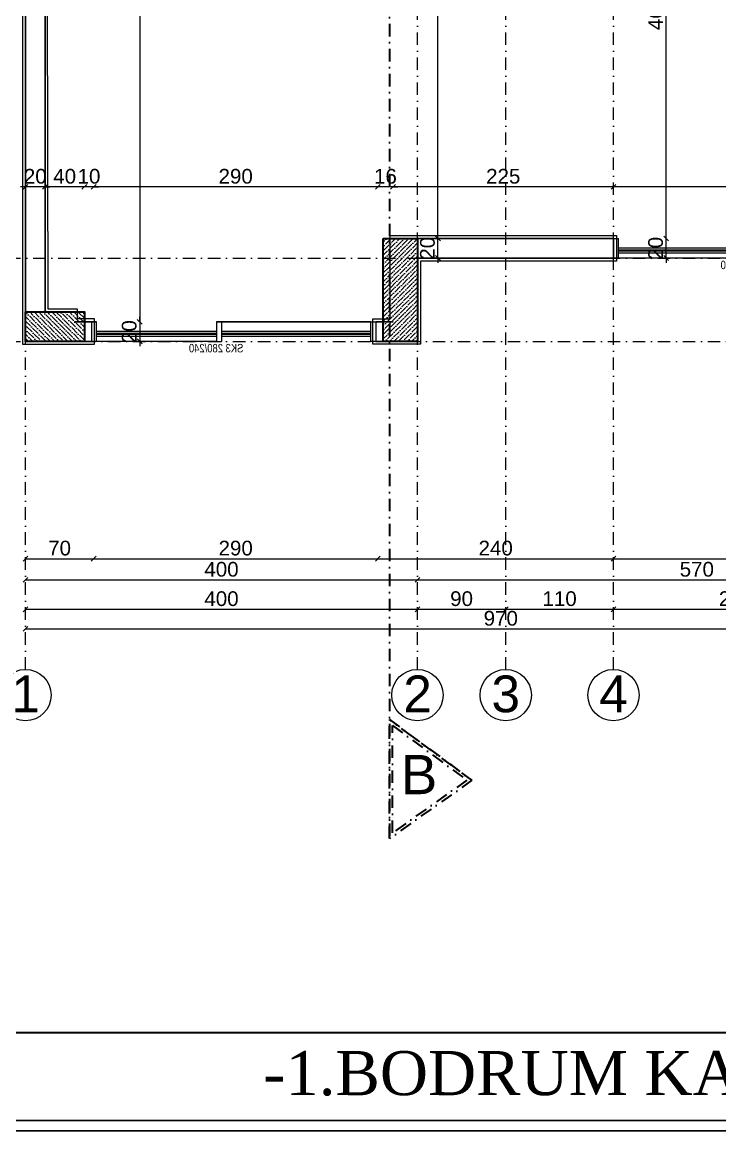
# Model space of a CAD drawing. Header units: millimetres. Extents: x 708 to 46452, y -4963 to 3960.
# Drawn here: x 11008 to 11719, y -4963 to -3832 of the extents above; entities that cross this region are included whole.
import ezdxf

# ---------------------------------------------------------------- set-up
doc = ezdxf.new("R2010")
doc.units = ezdxf.units.MM
for name, pattern in [('ACAD_ISO10W100', [18, 12, -3, 0, -3]), ('DASHDOT', [25.4, 12.7, -6.35, 0, -6.35]), ('DUZ', [0])]:
    doc.linetypes.add(name, pattern=pattern)
for name, color, linetype, lineweight in [('00_DUVAR', 22, 'Continuous', 30), ('00_IC_OLCU', 139, 'Continuous', 20), ('00_KOLON', 2, 'Continuous', 35), ('00_PENCERE', 103, 'Continuous', 13), ('AKS', 153, 'ACAD_ISO10W100', 20), ('aks ve noktalılar', 129, 'DASHDOT', 13), ('görünüş1', 251, 'Continuous', 35), ('kesit çizgisi', 4, 'DASHDOT', 35), ('ROL_DIK', 150, 'Continuous', 0), ('Çerçeve', 8, 'Continuous', 30), ('ölçü yatay', 150, 'DUZ', 18)]:
    doc.layers.add(name, color=color, linetype=linetype, lineweight=lineweight)
for name, color, linetype in [('DUVARTARAMA', 7, 'Continuous'), ('PENCERE', 3, 'Continuous'), ('SIVA', 135, 'Continuous')]:
    doc.layers.add(name, color=color, linetype=linetype)
doc.styles.add('ARIAL2', font='arial.ttf', dxfattribs={"width": 0.8})
doc.styles.add('arial_1_18', font='arial.ttf', dxfattribs={"height": 0.2})
doc.styles.add('GENERATED_STYLE_2', font='times.ttf')
doc.styles.add('mimari altlik$0$194_PTB_WET_B1$0$Standard', font='arial.ttf')
doc.styles.get("Standard").update_dxf_attribs({"font": 'arial.ttf'})
doc.dimstyles.new('ALP_OLCU', dxfattribs={"dimscale": 0, "dimtxt": 15, "dimasz": 5, "dimexe": 0.18, "dimexo": 0.06, "dimgap": 3, "dimtad": 1, "dimdec": 0, "dimrnd": 0.1, "dimzin": 9, "dimdsep": 46, "dimtxsty": 'Standard', "dimblk": 'OBLIQUE', "dimcen": 0, "dimse1": 1, "dimse2": 1, "dimclrd": 256, "dimclre": 256, "dimclrt": 53, "dimadec": 0, "dimazin": 0, "dimtfac": 1, "dimtdec": 0, "dimtix": 1, "dimtmove": 1, "dimatfit": 3, "dimldrblk": 'ARCHTICK', "dimfxl": 0.18, "dimtolj": 1, "dimlwd": -1, "dimarcsym": 0})

# ---------------------------------------------------------------- blocks, each defined once
blk = doc.blocks.new('SK2')
at = {"layer": '00_PENCERE', "lineweight": 15}
for p, q in [((199457, 67246.8), (199452, 67246.8)), ((199452, 67246.8), (199452, 67226.8)), ((199457, 67226.8), (199457, 67246.8)), ((199457, 67246.8), (199594.5, 67246.8)), ((199589.5, 67246.8), (199589.5, 67226.8)), ((199594.5, 67246.8), (199594.5, 67226.8)), ((199727, 67226.8), (199727, 67246.8)), ((199732, 67246.8), (199727, 67246.8)), ((199732, 67226.8), (199732, 67246.8)), ((199457, 67236.8), (199589.5, 67236.8)), ((199457, 67234.8), (199589.5, 67234.8)), ((199457, 67233.8), (199589.5, 67233.8)), ((199457, 67231.8), (199589.5, 67231.8)), ((199594.5, 67236.8), (199727, 67236.8)), ((199594.5, 67234.8), (199727, 67234.8)), ((199594.5, 67233.8), (199727, 67233.8)), ((199594.5, 67231.8), (199727, 67231.8)), ((199452, 67226.8), (199457, 67226.8)), ((199594.5, 67226.8), (199589.5, 67226.8)), ((199594.5, 67226.8), (199732, 67226.8))]:
    blk.add_line(p, q, dxfattribs=at)
at = {"layer": '00_PENCERE', "insert": (199567.2, 67215.4), "char_height": 8.594, "width": 97.846, "attachment_point": 7, "style": 'ARIAL2'}
blk.add_mtext('SK2 280/240', dxfattribs=at)
blk = doc.blocks.new('TRHRTH')
at = {"layer": '00_PENCERE', "lineweight": 15}
for p, q in [((7575, -2833), (7570, -2833)), ((7570, -2833), (7570, -2853)), ((7575, -2853), (7575, -2833)), ((7575, -2833), (7732.5, -2833)), ((7727.5, -2833), (7727.5, -2853)), ((7732.5, -2833), (7732.5, -2853)), ((7855, -2853), (7855, -2833)), ((7860, -2833), (7855, -2833)), ((7860, -2853), (7860, -2833)), ((7575, -2843), (7727.5, -2843)), ((7575, -2845), (7727.5, -2845)), ((7575, -2846), (7727.5, -2846)), ((7575, -2848), (7727.5, -2848)), ((7732.5, -2843), (7855, -2843)), ((7732.5, -2845), (7855, -2845)), ((7732.5, -2846), (7855, -2846)), ((7732.5, -2848), (7855, -2848)), ((7570, -2853), (7575, -2853)), ((7732.5, -2853), (7727.5, -2853)), ((7732.5, -2853), (7860, -2853))]:
    blk.add_line(p, q, dxfattribs=at)
at = {"layer": '00_PENCERE', "insert": (7705.2, -2864.3), "char_height": 8.594, "width": 97.846, "attachment_point": 7, "style": 'ARIAL2'}
blk.add_mtext('SK3 280/240', dxfattribs=at)
blk = doc.blocks.new('KOLON')
at = {"layer": 'DUVARTARAMA'}
h = blk.add_hatch(dxfattribs=at)
h.set_pattern_fill('ANSI36', color=8)
h.paths.add_polyline_path([(549.4, 3102.4), (579.4, 3102.4), (579.4, 3042.4), (549.4, 3042.4)])
at = {"layer": '00_KOLON'}
blk.add_lwpolyline([(549.4, 3102.4), (579.4, 3102.4), (579.4, 3042.4), (549.4, 3042.4), (549.4, 3102.4)], dxfattribs=at)
blk = doc.blocks.new('FWWEF')
at = {"layer": 'DUVARTARAMA'}
h = blk.add_hatch(dxfattribs=at)
h.set_pattern_fill('ANSI36', color=8)
h.set_pattern_definition([(45, (10836.5376, -7154.8036), (1.683798, 6.173926), [7.9375, -1.5875, 0, -1.5875])])
h.paths.add_polyline_path([(11375.9, -4052.4), (11410.9, -4052.4), (11410.9, -4157.4), (11375.9, -4157.4)])
at = {"layer": '00_KOLON'}
blk.add_lwpolyline([(11375.9, -4052.4), (11410.9, -4052.4), (11410.9, -4157.4), (11375.9, -4157.4), (11375.9, -4052.4)], dxfattribs=at)
at = {"layer": 'AKS', "color": 30, "linetype": 'Continuous', "lineweight": 5}
for centre in [(11010.9, -4518.3), (11410.9, -4518.3), (11500.9, -4518.3), (11610.9, -4518.3)]:
    blk.add_circle(centre, 26.2, dxfattribs=at)
at = {"layer": 'aks ve noktalılar'}
for points in [[(11010.9, -4492.4), (11010.9, -2743.9)], [(11410.9, -4492.4), (11410.9, -2743.9)], [(11500.9, -4492.4), (11500.9, -2743.9)], [(11610.9, -4492.4), (11610.9, -2743.9)], [(10585.1, -4072.4), (12260.9, -4072.4)], [(10585.1, -4157.4), (12260.9, -4157.4)]]:
    blk.add_lwpolyline(points, dxfattribs=at)
at = {"layer": '00_KOLON', "rotation": 90}
blk.add_blockref('KOLON', (14113.4, -4706.8), dxfattribs=at)
at = {"layer": 'AKS', "color": 30, "linetype": 'Continuous', "lineweight": 5, "style": 'arial_1_18'}
for s, p in [('1', (10996.4, -4535.8)), ('2', (11396.4, -4535.8)), ('3', (11486.4, -4535.8)), ('4', (11596.4, -4535.8))]:
    blk.add_text(s, height=37.5, dxfattribs=at).set_placement(p)
blk = doc.blocks.new('_Oblique')
at = {"color": 0, "linetype": 'ByBlock', "lineweight": -2}
blk.add_line((-0.5, -0.5), (0.5, 0.5), dxfattribs=at)
blk = doc.blocks.new('*D338')
at = {"layer": '00_IC_OLCU', "transparency": 16777216}
blk.add_line((10771.9, -4157.4), (10771.9, -3067.4), dxfattribs=at)
at = {"layer": 'Defpoints', "color": 0, "transparency": 16777216}
for p in [(10771.9, -3067.4), (11010.9, -3067.4), (11010.9, -4157.4)]:
    blk.add_point(p, dxfattribs=at)
at = {"layer": '00_IC_OLCU', "transparency": 16777216, "xscale": 5, "yscale": 5, "zscale": 5}
for p, rotation in [((10771.9, -3067.4), 90), ((10771.9, -4157.4), 270)]:
    blk.add_blockref('_Oblique', p, dxfattribs=dict(at, rotation=rotation))
at = {"layer": '00_IC_OLCU', "color": 53, "transparency": 16777216, "insert": (10761.2, -3612.4), "char_height": 15, "attachment_point": 5, "rotation": 90}
blk.add_mtext('\\A1;1090', dxfattribs=at)
blk = doc.blocks.new('_ArchTick')
at = {"color": 0, "linetype": 'ByBlock', "const_width": 0.15}
blk.add_lwpolyline([(-0.5, -0.5), (0.5, 0.5)], dxfattribs=at)
blk = doc.blocks.new('*D297')
at = {"layer": '00_IC_OLCU', "transparency": 16777216}
blk.add_line((11010.9, -4450.7), (11980.9, -4450.7), dxfattribs=at)
at = {"layer": 'Defpoints', "color": 0, "transparency": 16777216}
for p in [(11010.9, -4157.4), (11980.9, -4157.4), (11980.9, -4450.7)]:
    blk.add_point(p, dxfattribs=at)
at = {"layer": '00_IC_OLCU', "transparency": 16777216, "xscale": 5, "yscale": 5, "zscale": 5, "rotation": 180}
blk.add_blockref('_Oblique', (11010.9, -4450.7), dxfattribs=at)
at = {"layer": '00_IC_OLCU', "transparency": 16777216, "xscale": 5, "yscale": 5, "zscale": 5}
blk.add_blockref('_Oblique', (11980.9, -4450.7), dxfattribs=at)
at = {"layer": '00_IC_OLCU', "color": 53, "transparency": 16777216, "insert": (11495.9, -4440), "char_height": 15, "attachment_point": 5}
blk.add_mtext('\\A1;970', dxfattribs=at)
blk = doc.blocks.new('*D247')
at = {"layer": '00_IC_OLCU', "transparency": 16777216}
blk.add_line((11010.9, -4430.7), (11410.9, -4430.7), dxfattribs=at)
at = {"layer": 'Defpoints', "color": 0, "transparency": 16777216}
for p in [(11010.9, -4157.4), (11410.9, -4430.7), (11410.9, -4450.7)]:
    blk.add_point(p, dxfattribs=at)
at = {"layer": '00_IC_OLCU', "transparency": 16777216, "xscale": 5, "yscale": 5, "zscale": 5, "rotation": 180}
blk.add_blockref('_Oblique', (11010.9, -4430.7), dxfattribs=at)
at = {"layer": '00_IC_OLCU', "transparency": 16777216, "xscale": 5, "yscale": 5, "zscale": 5}
blk.add_blockref('_Oblique', (11410.9, -4430.7), dxfattribs=at)
at = {"layer": '00_IC_OLCU', "color": 53, "transparency": 16777216, "insert": (11210.9, -4420), "char_height": 15, "attachment_point": 5}
blk.add_mtext('\\A1;400', dxfattribs=at)
blk = doc.blocks.new('*D298')
at = {"layer": '00_IC_OLCU', "transparency": 16777216}
blk.add_line((11410.9, -4430.7), (11500.9, -4430.7), dxfattribs=at)
at = {"layer": 'Defpoints', "color": 0, "transparency": 16777216}
for p in [(11500.9, -4430.7), (11500.9, -4430.7), (11410.9, -4450.7)]:
    blk.add_point(p, dxfattribs=at)
at = {"layer": '00_IC_OLCU', "transparency": 16777216, "xscale": 5, "yscale": 5, "zscale": 5, "rotation": 180}
blk.add_blockref('_Oblique', (11410.9, -4430.7), dxfattribs=at)
at = {"layer": '00_IC_OLCU', "transparency": 16777216, "xscale": 5, "yscale": 5, "zscale": 5}
blk.add_blockref('_Oblique', (11500.9, -4430.7), dxfattribs=at)
at = {"layer": '00_IC_OLCU', "color": 53, "transparency": 16777216, "insert": (11455.9, -4420), "char_height": 15, "attachment_point": 5}
blk.add_mtext('\\A1;90', dxfattribs=at)
blk = doc.blocks.new('*D299')
at = {"layer": '00_IC_OLCU', "transparency": 16777216}
blk.add_line((11500.9, -4430.7), (11610.9, -4430.7), dxfattribs=at)
at = {"layer": 'Defpoints', "color": 0, "transparency": 16777216}
for p in [(11500.9, -4430.7), (11610.9, -4430.7), (11610.9, -4430.7)]:
    blk.add_point(p, dxfattribs=at)
at = {"layer": '00_IC_OLCU', "transparency": 16777216, "xscale": 5, "yscale": 5, "zscale": 5, "rotation": 180}
blk.add_blockref('_Oblique', (11500.9, -4430.7), dxfattribs=at)
at = {"layer": '00_IC_OLCU', "transparency": 16777216, "xscale": 5, "yscale": 5, "zscale": 5}
blk.add_blockref('_Oblique', (11610.9, -4430.7), dxfattribs=at)
at = {"layer": '00_IC_OLCU', "color": 53, "transparency": 16777216, "insert": (11555.9, -4420), "char_height": 15, "attachment_point": 5}
blk.add_mtext('\\A1;110', dxfattribs=at)
blk = doc.blocks.new('*D300')
at = {"layer": '00_IC_OLCU', "transparency": 16777216}
blk.add_line((11610.9, -4430.7), (11860.9, -4430.7), dxfattribs=at)
at = {"layer": 'Defpoints', "color": 0, "transparency": 16777216}
for p in [(11610.9, -4430.7), (11860.9, -4430.7), (11860.9, -4430.7)]:
    blk.add_point(p, dxfattribs=at)
at = {"layer": '00_IC_OLCU', "transparency": 16777216, "xscale": 5, "yscale": 5, "zscale": 5, "rotation": 180}
blk.add_blockref('_Oblique', (11610.9, -4430.7), dxfattribs=at)
at = {"layer": '00_IC_OLCU', "transparency": 16777216, "xscale": 5, "yscale": 5, "zscale": 5}
blk.add_blockref('_Oblique', (11860.9, -4430.7), dxfattribs=at)
at = {"layer": '00_IC_OLCU', "color": 53, "transparency": 16777216, "insert": (11735.9, -4420), "char_height": 15, "attachment_point": 5}
blk.add_mtext('\\A1;250', dxfattribs=at)
blk = doc.blocks.new('*D302')
at = {"layer": '00_IC_OLCU', "transparency": 16777216}
blk.add_line((11010.9, -4400.7), (11410.9, -4400.7), dxfattribs=at)
at = {"layer": 'Defpoints', "color": 0, "transparency": 16777216}
for p in [(11010.9, -4157.4), (11410.9, -4157.4), (11410.9, -4400.7)]:
    blk.add_point(p, dxfattribs=at)
at = {"layer": '00_IC_OLCU', "transparency": 16777216, "xscale": 5, "yscale": 5, "zscale": 5, "rotation": 180}
blk.add_blockref('_Oblique', (11010.9, -4400.7), dxfattribs=at)
at = {"layer": '00_IC_OLCU', "transparency": 16777216, "xscale": 5, "yscale": 5, "zscale": 5}
blk.add_blockref('_Oblique', (11410.9, -4400.7), dxfattribs=at)
at = {"layer": '00_IC_OLCU', "color": 53, "transparency": 16777216, "insert": (11210.9, -4390), "char_height": 15, "attachment_point": 5}
blk.add_mtext('\\A1;400', dxfattribs=at)
blk = doc.blocks.new('*D303')
at = {"layer": '00_IC_OLCU', "transparency": 16777216}
blk.add_line((11410.9, -4400.7), (11980.9, -4400.7), dxfattribs=at)
at = {"layer": 'Defpoints', "color": 0, "transparency": 16777216}
for p in [(11980.9, -4072.4), (11410.9, -4157.4), (11980.9, -4400.7)]:
    blk.add_point(p, dxfattribs=at)
at = {"layer": '00_IC_OLCU', "transparency": 16777216, "xscale": 5, "yscale": 5, "zscale": 5, "rotation": 180}
blk.add_blockref('_Oblique', (11410.9, -4400.7), dxfattribs=at)
at = {"layer": '00_IC_OLCU', "transparency": 16777216, "xscale": 5, "yscale": 5, "zscale": 5}
blk.add_blockref('_Oblique', (11980.9, -4400.7), dxfattribs=at)
at = {"layer": '00_IC_OLCU', "color": 53, "transparency": 16777216, "insert": (11695.9, -4390), "char_height": 15, "attachment_point": 5}
blk.add_mtext('\\A1;570', dxfattribs=at)
blk = doc.blocks.new('*D248')
at = {"layer": '00_IC_OLCU', "transparency": 16777216}
blk.add_line((11010.9, -4379.1), (11080.4, -4379.1), dxfattribs=at)
at = {"layer": 'Defpoints', "color": 0, "transparency": 16777216}
for p in [(11010.9, -4157.4), (11080.4, -4157.4), (11080.4, -4379.1)]:
    blk.add_point(p, dxfattribs=at)
at = {"layer": '00_IC_OLCU', "transparency": 16777216, "xscale": 5, "yscale": 5, "zscale": 5, "rotation": 180}
blk.add_blockref('_Oblique', (11010.9, -4379.1), dxfattribs=at)
at = {"layer": '00_IC_OLCU', "transparency": 16777216, "xscale": 5, "yscale": 5, "zscale": 5}
blk.add_blockref('_Oblique', (11080.4, -4379.1), dxfattribs=at)
at = {"layer": '00_IC_OLCU', "color": 53, "transparency": 16777216, "insert": (11045.7, -4368.4), "char_height": 15, "attachment_point": 5}
blk.add_mtext('\\A1;70', dxfattribs=at)
blk = doc.blocks.new('*D304')
at = {"layer": '00_IC_OLCU', "transparency": 16777216}
blk.add_line((11080.4, -4379.1), (11370.4, -4379.1), dxfattribs=at)
at = {"layer": 'Defpoints', "color": 0, "transparency": 16777216}
for p in [(11080.4, -4157.4), (11370.4, -4157.4), (11370.4, -4379.1)]:
    blk.add_point(p, dxfattribs=at)
at = {"layer": '00_IC_OLCU', "transparency": 16777216, "xscale": 5, "yscale": 5, "zscale": 5, "rotation": 180}
blk.add_blockref('_Oblique', (11080.4, -4379.1), dxfattribs=at)
at = {"layer": '00_IC_OLCU', "transparency": 16777216, "xscale": 5, "yscale": 5, "zscale": 5}
blk.add_blockref('_Oblique', (11370.4, -4379.1), dxfattribs=at)
at = {"layer": '00_IC_OLCU', "color": 53, "transparency": 16777216, "insert": (11225.4, -4368.4), "char_height": 15, "attachment_point": 5}
blk.add_mtext('\\A1;290', dxfattribs=at)
blk = doc.blocks.new('*D305')
at = {"layer": '00_IC_OLCU', "transparency": 16777216}
blk.add_line((11370.4, -4379.1), (11610.9, -4379.1), dxfattribs=at)
at = {"layer": 'Defpoints', "color": 0, "transparency": 16777216}
for p in [(11610.9, -4062.4), (11370.4, -4157.4), (11610.9, -4379.1)]:
    blk.add_point(p, dxfattribs=at)
at = {"layer": '00_IC_OLCU', "transparency": 16777216, "xscale": 5, "yscale": 5, "zscale": 5, "rotation": 180}
blk.add_blockref('_Oblique', (11370.4, -4379.1), dxfattribs=at)
at = {"layer": '00_IC_OLCU', "transparency": 16777216, "xscale": 5, "yscale": 5, "zscale": 5}
blk.add_blockref('_Oblique', (11610.9, -4379.1), dxfattribs=at)
at = {"layer": '00_IC_OLCU', "color": 53, "transparency": 16777216, "insert": (11490.7, -4368.4), "char_height": 15, "width": 31.35, "attachment_point": 5}
blk.add_mtext('\\A1;240', dxfattribs=at)
blk = doc.blocks.new('*D306')
at = {"layer": '00_IC_OLCU', "transparency": 16777216}
blk.add_line((11610.9, -4379.1), (11890.9, -4379.1), dxfattribs=at)
at = {"layer": 'Defpoints', "color": 0, "transparency": 16777216}
for p in [(11610.9, -4062.4), (11890.9, -4062.4), (11890.9, -4379.1)]:
    blk.add_point(p, dxfattribs=at)
at = {"layer": '00_IC_OLCU', "transparency": 16777216, "xscale": 5, "yscale": 5, "zscale": 5, "rotation": 180}
blk.add_blockref('_Oblique', (11610.9, -4379.1), dxfattribs=at)
at = {"layer": '00_IC_OLCU', "transparency": 16777216, "xscale": 5, "yscale": 5, "zscale": 5}
blk.add_blockref('_Oblique', (11890.9, -4379.1), dxfattribs=at)
at = {"layer": '00_IC_OLCU', "color": 53, "transparency": 16777216, "insert": (11750.9, -4368.4), "char_height": 15, "attachment_point": 5}
blk.add_mtext('\\A1;280', dxfattribs=at)
blk = doc.blocks.new('*D249')
at = {"layer": '00_IC_OLCU', "transparency": 16777216}
blk.add_line((12246.3, -4157.4), (12246.3, -3067.4), dxfattribs=at)
at = {"layer": 'Defpoints', "color": 0, "transparency": 16777216}
for p in [(11980.9, -3067.4), (12246.3, -3067.4), (11410.9, -4157.4)]:
    blk.add_point(p, dxfattribs=at)
at = {"layer": '00_IC_OLCU', "transparency": 16777216, "xscale": 5, "yscale": 5, "zscale": 5}
for p, rotation in [((12246.3, -3067.4), 90), ((12246.3, -4157.4), 270)]:
    blk.add_blockref('_Oblique', p, dxfattribs=dict(at, rotation=rotation))
at = {"layer": '00_IC_OLCU', "color": 53, "transparency": 16777216, "insert": (12235.6, -3612.4), "char_height": 15, "attachment_point": 5, "rotation": 90}
blk.add_mtext('\\A1;1090', dxfattribs=at)
blk = doc.blocks.new('*D312')
at = {"layer": '00_IC_OLCU', "transparency": 16777216}
blk.add_line((12175.1, -4157.4), (12175.1, -4075.4), dxfattribs=at)
at = {"layer": 'Defpoints', "color": 0, "transparency": 16777216}
for p in [(11410.9, -4075.4), (12175.1, -4075.4), (11410.9, -4157.4)]:
    blk.add_point(p, dxfattribs=at)
at = {"layer": '00_IC_OLCU', "transparency": 16777216, "xscale": 5, "yscale": 5, "zscale": 5}
for p, rotation in [((12175.1, -4075.4), 90), ((12175.1, -4157.4), 270)]:
    blk.add_blockref('_Oblique', p, dxfattribs=dict(at, rotation=rotation))
at = {"layer": '00_IC_OLCU', "color": 53, "transparency": 16777216, "insert": (12164.5, -4116.4), "char_height": 15, "attachment_point": 5, "rotation": 90}
blk.add_mtext('\\A1;82', dxfattribs=at)
blk = doc.blocks.new('*D313')
at = {"layer": '00_IC_OLCU', "transparency": 16777216}
blk.add_line((12175.1, -4075.4), (12175.1, -3067.4), dxfattribs=at)
at = {"layer": 'Defpoints', "color": 0, "transparency": 16777216}
for p in [(11980.9, -3067.4), (12175.1, -3067.4), (11410.9, -4075.4)]:
    blk.add_point(p, dxfattribs=at)
at = {"layer": '00_IC_OLCU', "transparency": 16777216, "xscale": 5, "yscale": 5, "zscale": 5}
for p, rotation in [((12175.1, -3067.4), 90), ((12175.1, -4075.4), 270)]:
    blk.add_blockref('_Oblique', p, dxfattribs=dict(at, rotation=rotation))
at = {"layer": '00_IC_OLCU', "color": 53, "transparency": 16777216, "insert": (12164.5, -3571.4), "char_height": 15, "attachment_point": 5, "rotation": 90}
blk.add_mtext('\\A1;1008', dxfattribs=at)
blk = doc.blocks.new('*D314')
at = {"layer": '00_IC_OLCU', "transparency": 16777216}
blk.add_line((12146, -4157.4), (12146, -3982.4), dxfattribs=at)
at = {"layer": 'Defpoints', "color": 0, "transparency": 16777216}
for p in [(11980.9, -3982.4), (12146, -3982.4), (11410.9, -4157.4)]:
    blk.add_point(p, dxfattribs=at)
at = {"layer": '00_IC_OLCU', "transparency": 16777216, "xscale": 5, "yscale": 5, "zscale": 5}
for p, rotation in [((12146, -3982.4), 90), ((12146, -4157.4), 270)]:
    blk.add_blockref('_Oblique', p, dxfattribs=dict(at, rotation=rotation))
at = {"layer": '00_IC_OLCU', "color": 53, "transparency": 16777216, "insert": (12135.3, -4069.9), "char_height": 15, "attachment_point": 5, "rotation": 90}
blk.add_mtext('\\A1;175', dxfattribs=at)
blk = doc.blocks.new('*D318')
at = {"layer": '00_IC_OLCU', "transparency": 16777216}
blk.add_line((11127.5, -3087.4), (11127.5, -4137.4), dxfattribs=at)
at = {"layer": 'Defpoints', "color": 0, "transparency": 16777216}
for p in [(11040.9, -3087.4), (11080.4, -4137.4), (11127.5, -4137.4)]:
    blk.add_point(p, dxfattribs=at)
at = {"layer": '00_IC_OLCU', "transparency": 16777216, "xscale": 5, "yscale": 5, "zscale": 5}
for p, rotation in [((11127.5, -3087.4), 90), ((11127.5, -4137.4), 270)]:
    blk.add_blockref('_Oblique', p, dxfattribs=dict(at, rotation=rotation))
at = {"layer": '00_IC_OLCU', "color": 53, "transparency": 16777216, "insert": (11116.8, -3612.4), "char_height": 15, "attachment_point": 5, "rotation": 90}
blk.add_mtext('\\A1;1050', dxfattribs=at)
blk = doc.blocks.new('*D319')
at = {"layer": '00_IC_OLCU', "transparency": 16777216}
for p, q in [((11127.5, -4137.4), (11127.5, -4132.4)), ((11127.5, -4137.4), (11127.5, -4157.4)), ((11127.5, -4157.4), (11127.5, -4162.4))]:
    blk.add_line(p, q, dxfattribs=at)
at = {"layer": 'Defpoints', "color": 0, "transparency": 16777216}
for p in [(11080.4, -4137.4), (11078.4, -4157.4), (11127.5, -4157.4)]:
    blk.add_point(p, dxfattribs=at)
at = {"layer": '00_IC_OLCU', "transparency": 16777216, "xscale": 5, "yscale": 5, "zscale": 5}
for p, rotation in [((11127.5, -4137.4), 270), ((11127.5, -4157.4), 90)]:
    blk.add_blockref('_Oblique', p, dxfattribs=dict(at, rotation=rotation))
at = {"layer": '00_IC_OLCU', "color": 53, "transparency": 16777216, "insert": (11116.8, -4147.4), "char_height": 15, "attachment_point": 5, "rotation": 90}
blk.add_mtext('\\A1;20', dxfattribs=at)
blk = doc.blocks.new('*D320')
at = {"layer": '00_IC_OLCU', "transparency": 16777216}
for p, q in [((11431.8, -4052.4), (11431.8, -4047.4)), ((11431.8, -4072.4), (11431.8, -4052.4)), ((11431.8, -4072.4), (11431.8, -4077.4))]:
    blk.add_line(p, q, dxfattribs=at)
at = {"layer": 'Defpoints', "color": 0, "transparency": 16777216}
for p in [(11410.9, -4052.4), (11431.8, -4052.4), (11410.9, -4072.4)]:
    blk.add_point(p, dxfattribs=at)
at = {"layer": '00_IC_OLCU', "transparency": 16777216, "xscale": 5, "yscale": 5, "zscale": 5}
for p, rotation in [((11431.8, -4052.4), 270), ((11431.8, -4072.4), 90)]:
    blk.add_blockref('_Oblique', p, dxfattribs=dict(at, rotation=rotation))
at = {"layer": '00_IC_OLCU', "color": 53, "transparency": 16777216, "insert": (11421.1, -4062.4), "char_height": 15, "attachment_point": 5, "rotation": 90}
blk.add_mtext('\\A1;20', dxfattribs=at)
blk = doc.blocks.new('*D321')
at = {"layer": '00_IC_OLCU', "transparency": 16777216}
blk.add_line((11431.8, -4052.4), (11431.8, -3087.4), dxfattribs=at)
at = {"layer": 'Defpoints', "color": 0, "transparency": 16777216}
for p in [(11431.8, -3087.4), (11431.8, -3087.4), (11410.9, -4052.4)]:
    blk.add_point(p, dxfattribs=at)
at = {"layer": '00_IC_OLCU', "transparency": 16777216, "xscale": 5, "yscale": 5, "zscale": 5}
for p, rotation in [((11431.8, -3087.4), 90), ((11431.8, -4052.4), 270)]:
    blk.add_blockref('_Oblique', p, dxfattribs=dict(at, rotation=rotation))
at = {"layer": '00_IC_OLCU', "color": 53, "transparency": 16777216, "insert": (11421.1, -3569.9), "char_height": 15, "attachment_point": 5, "rotation": 90}
blk.add_mtext('\\A1;965', dxfattribs=at)
blk = doc.blocks.new('*D323')
at = {"layer": '00_IC_OLCU', "transparency": 16777216}
for p, q in [((11664.6, -4052.4), (11664.6, -4047.4)), ((11664.6, -4072.4), (11664.6, -4052.4)), ((11664.6, -4072.4), (11664.6, -4077.4))]:
    blk.add_line(p, q, dxfattribs=at)
at = {"layer": 'Defpoints', "color": 0, "transparency": 16777216}
for p in [(11610.9, -4052.4), (11664.6, -4052.4), (11610.9, -4072.4)]:
    blk.add_point(p, dxfattribs=at)
at = {"layer": '00_IC_OLCU', "transparency": 16777216, "xscale": 5, "yscale": 5, "zscale": 5}
for p, rotation in [((11664.6, -4052.4), 270), ((11664.6, -4072.4), 90)]:
    blk.add_blockref('_Oblique', p, dxfattribs=dict(at, rotation=rotation))
at = {"layer": '00_IC_OLCU', "color": 53, "transparency": 16777216, "insert": (11653.9, -4062.4), "char_height": 15, "attachment_point": 5, "rotation": 90}
blk.add_mtext('\\A1;20', dxfattribs=at)
blk = doc.blocks.new('*D324')
at = {"layer": '00_IC_OLCU', "transparency": 16777216}
blk.add_line((11664.6, -4052.4), (11664.6, -3592.4), dxfattribs=at)
at = {"layer": 'Defpoints', "color": 0, "transparency": 16777216}
for p in [(11631.1, -3592.4), (11664.6, -3592.4), (11610.9, -4052.4)]:
    blk.add_point(p, dxfattribs=at)
at = {"layer": '00_IC_OLCU', "transparency": 16777216, "xscale": 5, "yscale": 5, "zscale": 5}
for p, rotation in [((11664.6, -3592.4), 90), ((11664.6, -4052.4), 270)]:
    blk.add_blockref('_Oblique', p, dxfattribs=dict(at, rotation=rotation))
at = {"layer": '00_IC_OLCU', "color": 53, "transparency": 16777216, "insert": (11653.9, -3822.4), "char_height": 15, "attachment_point": 5, "rotation": 90}
blk.add_mtext('\\A1;460', dxfattribs=at)
blk = doc.blocks.new('*D273')
at = {"layer": '00_IC_OLCU', "transparency": 16777216}
blk.add_line((11890.9, -3999.7), (11610.9, -3999.7), dxfattribs=at)
at = {"layer": 'Defpoints', "color": 0, "transparency": 16777216}
for p in [(11610.9, -3999.7), (11610.9, -4052.4), (11890.9, -4052.4)]:
    blk.add_point(p, dxfattribs=at)
at = {"layer": '00_IC_OLCU', "transparency": 16777216, "xscale": 5, "yscale": 5, "zscale": 5, "rotation": 180}
blk.add_blockref('_Oblique', (11610.9, -3999.7), dxfattribs=at)
at = {"layer": '00_IC_OLCU', "transparency": 16777216, "xscale": 5, "yscale": 5, "zscale": 5}
blk.add_blockref('_Oblique', (11890.9, -3999.7), dxfattribs=at)
at = {"layer": '00_IC_OLCU', "color": 53, "transparency": 16777216, "insert": (11750.9, -3989), "char_height": 15, "attachment_point": 5}
blk.add_mtext('\\A1;280', dxfattribs=at)
blk = doc.blocks.new('*D274')
at = {"layer": '00_IC_OLCU', "transparency": 16777216}
blk.add_line((11610.9, -3999.7), (11385.9, -3999.7), dxfattribs=at)
at = {"layer": 'Defpoints', "color": 0, "transparency": 16777216}
for p in [(11385.9, -3999.7), (11385.9, -4052.4), (11610.9, -4052.4)]:
    blk.add_point(p, dxfattribs=at)
at = {"layer": '00_IC_OLCU', "transparency": 16777216, "xscale": 5, "yscale": 5, "zscale": 5, "rotation": 180}
blk.add_blockref('_Oblique', (11385.9, -3999.7), dxfattribs=at)
at = {"layer": '00_IC_OLCU', "transparency": 16777216, "xscale": 5, "yscale": 5, "zscale": 5}
blk.add_blockref('_Oblique', (11610.9, -3999.7), dxfattribs=at)
at = {"layer": '00_IC_OLCU', "color": 53, "transparency": 16777216, "insert": (11498.4, -3989), "char_height": 15, "attachment_point": 5}
blk.add_mtext('\\A1;225', dxfattribs=at)
blk = doc.blocks.new('*D275')
at = {"layer": '00_IC_OLCU', "transparency": 16777216}
for p, q in [((11370.4, -3999.7), (11365.4, -3999.7)), ((11385.9, -3999.7), (11370.4, -3999.7)), ((11385.9, -3999.7), (11390.9, -3999.7))]:
    blk.add_line(p, q, dxfattribs=at)
at = {"layer": 'Defpoints', "color": 0, "transparency": 16777216}
for p in [(11370.4, -3999.7), (11385.9, -4052.4), (11370.4, -4137.4)]:
    blk.add_point(p, dxfattribs=at)
at = {"layer": '00_IC_OLCU', "transparency": 16777216, "xscale": 5, "yscale": 5, "zscale": 5}
blk.add_blockref('_Oblique', (11370.4, -3999.7), dxfattribs=at)
at = {"layer": '00_IC_OLCU', "transparency": 16777216, "xscale": 5, "yscale": 5, "zscale": 5, "rotation": 180}
blk.add_blockref('_Oblique', (11385.9, -3999.7), dxfattribs=at)
at = {"layer": '00_IC_OLCU', "color": 53, "transparency": 16777216, "insert": (11378.2, -3989), "char_height": 15, "attachment_point": 5}
blk.add_mtext('\\A1;16', dxfattribs=at)
blk = doc.blocks.new('*D276')
at = {"layer": '00_IC_OLCU', "transparency": 16777216}
blk.add_line((11370.4, -3999.7), (11080.4, -3999.7), dxfattribs=at)
at = {"layer": 'Defpoints', "color": 0, "transparency": 16777216}
for p in [(11080.4, -3999.7), (11080.4, -4137.4), (11370.4, -4137.4)]:
    blk.add_point(p, dxfattribs=at)
at = {"layer": '00_IC_OLCU', "transparency": 16777216, "xscale": 5, "yscale": 5, "zscale": 5, "rotation": 180}
blk.add_blockref('_Oblique', (11080.4, -3999.7), dxfattribs=at)
at = {"layer": '00_IC_OLCU', "transparency": 16777216, "xscale": 5, "yscale": 5, "zscale": 5}
blk.add_blockref('_Oblique', (11370.4, -3999.7), dxfattribs=at)
at = {"layer": '00_IC_OLCU', "color": 53, "transparency": 16777216, "insert": (11225.4, -3989), "char_height": 15, "attachment_point": 5}
blk.add_mtext('\\A1;290', dxfattribs=at)
blk = doc.blocks.new('*D277')
at = {"layer": '00_IC_OLCU', "transparency": 16777216}
for p, q in [((11070.9, -3999.7), (11065.9, -3999.7)), ((11080.4, -3999.7), (11070.9, -3999.7)), ((11080.4, -3999.7), (11085.4, -3999.7))]:
    blk.add_line(p, q, dxfattribs=at)
at = {"layer": 'Defpoints', "color": 0, "transparency": 16777216}
for p in [(11070.9, -3999.7), (11070.9, -4127.4), (11080.4, -4137.4)]:
    blk.add_point(p, dxfattribs=at)
at = {"layer": '00_IC_OLCU', "transparency": 16777216, "xscale": 5, "yscale": 5, "zscale": 5}
blk.add_blockref('_Oblique', (11070.9, -3999.7), dxfattribs=at)
at = {"layer": '00_IC_OLCU', "transparency": 16777216, "xscale": 5, "yscale": 5, "zscale": 5, "rotation": 180}
blk.add_blockref('_Oblique', (11080.4, -3999.7), dxfattribs=at)
at = {"layer": '00_IC_OLCU', "color": 53, "transparency": 16777216, "insert": (11075.7, -3989), "char_height": 15, "attachment_point": 5}
blk.add_mtext('\\A1;10', dxfattribs=at)
blk = doc.blocks.new('*D278')
at = {"layer": '00_IC_OLCU', "transparency": 16777216}
blk.add_line((11070.9, -3999.7), (11030.9, -3999.7), dxfattribs=at)
at = {"layer": 'Defpoints', "color": 0, "transparency": 16777216}
for p in [(11030.9, -3999.7), (11030.9, -4127.4), (11070.9, -4127.4)]:
    blk.add_point(p, dxfattribs=at)
at = {"layer": '00_IC_OLCU', "transparency": 16777216, "xscale": 5, "yscale": 5, "zscale": 5, "rotation": 180}
blk.add_blockref('_Oblique', (11030.9, -3999.7), dxfattribs=at)
at = {"layer": '00_IC_OLCU', "transparency": 16777216, "xscale": 5, "yscale": 5, "zscale": 5}
blk.add_blockref('_Oblique', (11070.9, -3999.7), dxfattribs=at)
at = {"layer": '00_IC_OLCU', "color": 53, "transparency": 16777216, "insert": (11050.9, -3989), "char_height": 15, "attachment_point": 5}
blk.add_mtext('\\A1;40', dxfattribs=at)
blk = doc.blocks.new('*D279')
at = {"layer": '00_IC_OLCU', "transparency": 16777216}
for p, q in [((11010.9, -3999.7), (11005.9, -3999.7)), ((11030.9, -3999.7), (11010.9, -3999.7)), ((11030.9, -3999.7), (11035.9, -3999.7))]:
    blk.add_line(p, q, dxfattribs=at)
at = {"layer": 'Defpoints', "color": 0, "transparency": 16777216}
for p in [(11010.9, -3999.7), (11010.9, -4127.4), (11030.9, -4127.4)]:
    blk.add_point(p, dxfattribs=at)
at = {"layer": '00_IC_OLCU', "transparency": 16777216, "xscale": 5, "yscale": 5, "zscale": 5}
blk.add_blockref('_Oblique', (11010.9, -3999.7), dxfattribs=at)
at = {"layer": '00_IC_OLCU', "transparency": 16777216, "xscale": 5, "yscale": 5, "zscale": 5, "rotation": 180}
blk.add_blockref('_Oblique', (11030.9, -3999.7), dxfattribs=at)
at = {"layer": '00_IC_OLCU', "color": 53, "transparency": 16777216, "insert": (11020.9, -3989), "char_height": 15, "attachment_point": 5}
blk.add_mtext('\\A1;20', dxfattribs=at)
blk = doc.blocks.new('RGREG')
at = {"layer": '00_IC_OLCU'}
for base, p1, p2, angle, picture, middle in [((10771.9, -3067.4), (11010.9, -4157.4), (11010.9, -3067.4), 90, '*D338', (10761.2, -3612.4)), ((12246.3, -3067.4), (11410.9, -4157.4), (11980.9, -3067.4), 90, '*D249', (12235.6, -3612.4)), ((12175.1, -3067.4), (11410.9, -4075.4), (11980.9, -3067.4), 90, '*D313', (12164.5, -3571.4)), ((11127.5, -4137.4), (11040.9, -3087.4), (11080.4, -4137.4), 90, '*D318', (11116.8, -3612.4)), ((11431.8, -3087.4), (11410.9, -4052.4), (11431.8, -3087.4), 90, '*D321', (11421.1, -3569.9)), ((11664.6, -3592.4), (11610.9, -4052.4), (11631.1, -3592.4), 90, '*D324', (11653.9, -3822.4)), ((11010.9, -3999.7), (11030.9, -4127.4), (11010.9, -4127.4), 180, '*D279', (11020.9, -3989)), ((11030.9, -3999.7), (11070.9, -4127.4), (11030.9, -4127.4), 180, '*D278', (11050.9, -3989)), ((11070.9296684, -3999.654695), (11080.4296684, -4137.3722679), (11070.9296684, -4127.3722679), 180, '*D277', (11075.6796684, -3988.9961002)), ((11080.4, -3999.7), (11370.4, -4137.4), (11080.4, -4137.4), 180, '*D276', (11225.4, -3989)), ((11370.4296684, -3999.654695), (11385.9296684, -4052.3722679), (11370.4296684, -4137.3722679), 180, '*D275', (11378.1796684, -3988.9961002)), ((11385.9, -3999.7), (11610.9, -4052.4), (11385.9, -4052.4), 180, '*D274', (11498.4, -3989)), ((12146, -3982.4), (11410.9, -4157.4), (11980.9, -3982.4), 90, '*D314', (12135.3, -4069.9)), ((11610.9, -3999.7), (11890.9, -4052.4), (11610.9, -4052.4), 180, '*D273', (11750.9, -3989)), ((11431.8, -4052.4), (11410.9, -4072.4), (11410.9, -4052.4), 90, '*D320', (11421.1, -4062.4)), ((11664.6, -4052.4), (11610.9, -4072.4), (11610.9, -4052.4), 90, '*D323', (11653.9, -4062.4)), ((11890.9, -4379.1), (11610.9, -4062.4), (11890.9, -4062.4), 180, '*D306', (11750.9, -4368.4)), ((11980.9, -4400.7), (11410.9, -4157.4), (11980.9, -4072.4), 180, '*D303', (11695.9, -4390)), ((12175.1, -4075.4), (11410.9, -4157.4), (11410.9, -4075.4), 90, '*D312', (12164.5, -4116.4)), ((11127.5, -4157.4), (11080.4, -4137.4), (11078.4, -4157.4), 90, '*D319', (11116.8, -4147.4)), ((11980.9, -4450.7), (11010.9, -4157.4), (11980.9, -4157.4), 180, '*D297', (11495.9, -4440)), ((11410.9, -4430.7), (11010.9, -4157.4), (11410.9, -4450.7), 180, '*D247', (11210.9, -4420)), ((11410.9, -4400.7), (11010.9, -4157.4), (11410.9, -4157.4), 180, '*D302', (11210.9, -4390)), ((11080.4296684, -4379.0715353), (11010.9296684, -4157.3722679), (11080.4296684, -4157.3722679), 180, '*D248', (11045.6796684, -4368.4129405)), ((11370.4, -4379.1), (11080.4, -4157.4), (11370.4, -4157.4), 180, '*D304', (11225.4, -4368.4)), ((11500.9, -4430.7), (11410.9, -4450.7), (11500.9, -4430.7), 180, '*D298', (11455.9, -4420)), ((11610.9, -4430.7), (11500.9, -4430.7), (11610.9, -4430.7), 180, '*D299', (11555.9, -4420)), ((11860.9, -4430.7), (11610.9, -4430.7), (11860.9, -4430.7), 180, '*D300', (11735.9, -4420))]:
    dim = blk.add_linear_dim(base=base, p1=p1, p2=p2, angle=angle, dimstyle='ALP_OLCU', override={"dimscale": 1}, dxfattribs=at)
    dim.commit()
    dim.dimension.update_dxf_attribs({"geometry": picture, "text_midpoint": middle})
dim = blk.add_linear_dim(base=(11610.9, -4379.1), p1=(11370.4, -4157.4), p2=(11610.9, -4062.4), angle=180, text='240', dimstyle='ALP_OLCU', override={"dimscale": 1}, dxfattribs=at)
dim.commit()
dim.dimension.update_dxf_attribs({"geometry": '*D305', "text_midpoint": (11490.7, -4368.4)})

msp = doc.modelspace()

# ---------------------------------------------------------------- linework, layer by layer
at = {"layer": '00_DUVAR'}
for p, q in [((11010.93, -3442.372), (11010.93, -3938.391)), ((11030.93, -3721.689), (11030.93, -4127.372)), ((11390.93, -4052.372), (11610.93, -4052.372)), ((11545.93, -4052.372), (11545.93, -4052.372)), ((11610.93, -4052.372), (11610.93, -4072.372)), ((11545.93, -4072.372), (11545.93, -4072.372)), ((11060.93, -4137.372), (11083.43, -4137.372)), ((11205.93, -4137.372), (11363.43, -4137.372)), ((11368.43, -4137.372), (11385.93, -4137.372))]:
    msp.add_line(p, q, dxfattribs=at)
for points in [[(11010.93, -3912.306), (11010.93, -4085.372)], [(11368.43, -4157.372), (11410.93, -4157.372), (11410.93, -4072.372), (11610.93, -4072.372)], [(11010.93, -4085.372), (11010.93, -4157.372), (11078.43, -4157.372)]]:
    msp.add_lwpolyline(points, dxfattribs=at)
at = {"layer": 'görünüş1'}
msp.add_line((10275.445, -4862.728), (34332.769, -4862.728), dxfattribs=at)
at = {"layer": 'kesit çizgisi', "lineweight": 35}
for p, q in [((11382.279, -2532.98), (11382.279, -4664.769)), ((11466.451, -4605.158), (11382.279, -4543.283))]:
    msp.add_line(p, q, dxfattribs=at)
msp.add_lwpolyline([(11382.279, -4664.769), (11382.279, -4543.283), (11466.451, -4605.158), (11382.279, -4664.769)], dxfattribs=at)
msp.add_lwpolyline([(11385.279, -4658.968), (11385.279, -4549.212), (11461.324, -4605.113)], close=True, dxfattribs=at)
at = {"layer": 'SIVA'}
for p, q in [((11007.93, -3124.372), (11007.93, -4160.372)), ((11033.93, -4124.372), (11032.862, -3592.372)), ((11063.93, -4124.372), (11033.93, -4124.372)), ((11063.93, -4134.372), (11063.93, -4124.372)), ((11081.43, -4134.372), (11063.93, -4134.372)), ((11081.43, -4160.372), (11081.43, -4134.372)), ((11007.93, -4160.372), (11081.43, -4160.372))]:
    msp.add_line(p, q, dxfattribs=at)
msp.add_lwpolyline([(11365.43, -4160.372), (11365.43, -4134.372), (11382.93, -4134.372), (11382.93, -4049.372), (11613.93, -4049.372), (11613.93, -4075.372), (11413.93, -4075.372), (11413.93, -4160.372)], close=True, dxfattribs=at)
at = {"layer": 'Çerçeve'}
for p, q in [((3680.496, -4952.145), (20994.588, -4952.392)), ((6228.153, -4962.893), (20953.045, -4962.621))]:
    msp.add_line(p, q, dxfattribs=at)

# ---------------------------------------------------------------- block references
at = {"layer": '00_DUVAR', "xscale": -1}
msp.add_blockref('SK2', (211342.947, -71299.205), dxfattribs=at)
at = {"layer": 'AKS'}
msp.add_blockref('FWWEF', (0, 0), dxfattribs=at)
at = {"layer": 'PENCERE', "xscale": -1}
msp.add_blockref('TRHRTH', (18938.448, -1304.416), dxfattribs=at)
at = {"layer": 'ölçü yatay'}
msp.add_blockref('RGREG', (0, 0), dxfattribs=at)

# ---------------------------------------------------------------- texts
at = {"layer": 'kesit çizgisi', "lineweight": 35, "insert": (11393.841, -4579.411), "char_height": 40, "attachment_point": 1, "style": 'mimari altlik$0$194_PTB_WET_B1$0$Standard'}
msp.add_mtext_dynamic_manual_height_columns('B', width=458.16563, gutter_width=200, heights=[0], dxfattribs=at)
at = {"layer": 'ROL_DIK', "color": 0, "lineweight": 40, "insert": (11253.609, -4881.476), "char_height": 45, "attachment_point": 1, "style": 'GENERATED_STYLE_2'}
msp.add_mtext('-1.BODRUM KAT PLANI  ÖLÇEK: 1/50', dxfattribs=at)

doc.saveas('drawing.dxf')
